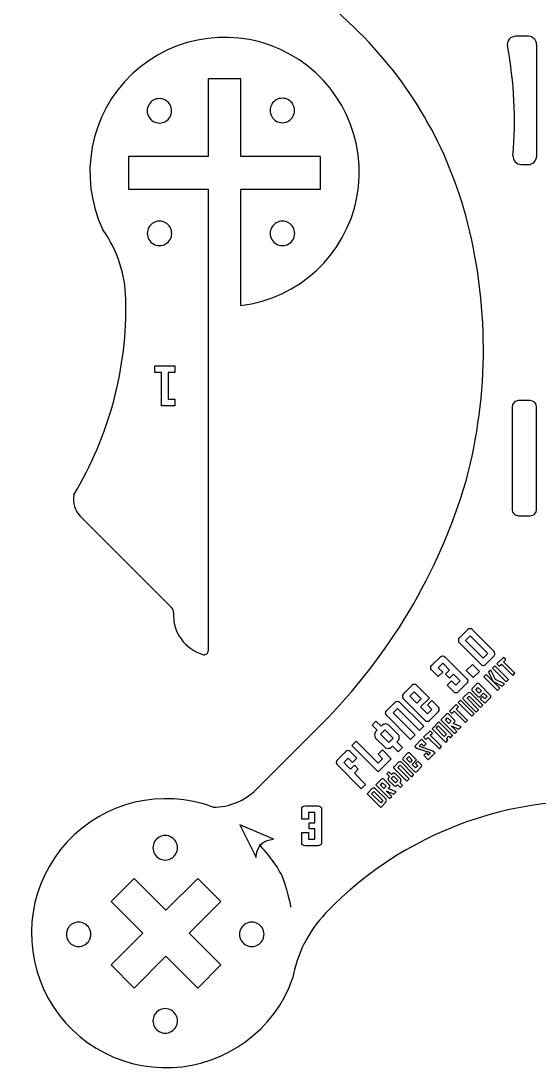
# Model space of a CAD drawing. Extents: x 6 to 800, y 1 to 792.
# Drawn here: x 278 to 446.6, y 1 to 342.6 of the extents above; entities that cross this region are included whole.
import ezdxf

# ---------------------------------------------------------------- set-up
doc = ezdxf.new("R2010")
doc.units = 0
doc.layers.get('0').update_dxf_attribs({"linetype": 'CONTINUOUS'})

msp = doc.modelspace()

# ---------------------------------------------------------------- linework, layer by layer
at = {"color": 7}
for points in [[(443.179821, 337.578472), (438.964476, 337.578472)], [(445.837303, 334.920997), (445.837303, 298.48215)], [(349.574549, 249.868987), (349.574549, 287.829407), (375.48498, 287.829407), (375.48498, 298.45933), (349.574549, 298.45933), (349.574549, 323.705395), (338.944626, 323.705395), (338.944626, 298.45933), (313.0342, 298.45933), (313.0342, 287.829407)], [(440.795196, 295.824697), (443.179821, 295.824697)], [(313.0342, 287.829407), (338.944626, 287.829407)], [(338.944626, 287.829407), (338.944626, 137.48739)], [(443.711316, 218.925172), (439.990843, 218.925172)], [(437.864864, 216.799222), (437.864864, 183.568597)], [(445.837303, 183.568597), (445.837303, 216.799222)], [(326.992379, 151.566487), (297.371351, 181.187497)], [(439.990843, 181.442572), (443.711316, 181.442572)], [(375.639403, 113.388847), (354.635451, 92.384872)]]:
    msp.add_lwpolyline(points, dxfattribs=at)
for points in [[(323.039129, 309.321242)], [(363.060779, 309.434725)], [(323.078803, 269.413072)], [(363.100454, 269.413072)], [(328.915626, 73.336373)], [(307.336143, 55.855902), (317.671313, 45.520725), (307.336143, 35.185555), (314.852634, 27.669065), (325.187803, 38.004238), (335.522981, 27.669065), (343.039471, 35.185555), (332.704294, 45.520725), (343.039471, 55.855902), (335.522981, 63.372393), (325.187803, 53.037219), (314.852634, 63.372393)], [(300.728788, 45.149573)], [(357.102456, 45.149572)], [(328.915619, 16.962698)]]:
    msp.add_lwpolyline(points, close=True, dxfattribs=at)
at = {"color": 5}
for points in [[(328.014613, 219.416737), (328.014613, 217.238737), (323.694605, 217.238737), (323.694605, 228.056745), (321.534605, 228.056745), (321.534605, 230.234745), (328.014613, 230.234745), (328.014613, 228.056745), (325.854613, 228.056745), (325.854613, 219.416737)], [(428.495949, 135.1161), (422.739812, 140.872237), (424.172874, 142.3053), (429.929012, 136.549162)], [(435.091528, 133.881946), (435.805203, 134.595621), (435.054619, 135.346205), (432.913602, 133.205188), (433.664186, 132.454604), (434.377861, 133.168279), (438.069263, 129.476877), (438.78293, 130.190544)], [(422.929027, 131.006128), (425.19804, 128.737115), (427.228215, 130.76729), (424.959202, 133.036303)], [(430.947066, 131.214052), (430.233391, 130.500377), (431.709959, 127.448824), (434.60156, 126.009174), (435.339835, 126.747449), (432.423625, 128.113274)], [(432.257423, 132.549008), (431.519139, 131.810725), (435.961125, 127.368739), (436.699409, 128.107023)], [(428.683015, 128.974583), (433.125001, 124.532597), (433.863285, 125.270881), (429.421299, 129.712867)], [(408.237928, 121.881953), (406.816678, 120.460703), (404.590116, 122.687266), (406.011366, 124.108516), (408.237928, 121.881953)], [(427.121454, 123.709338), (426.014033, 124.816759), (426.752317, 125.555043), (427.859738, 124.447622)], [(419.704621, 118.495039), (420.418297, 119.208715), (419.667713, 119.959299), (417.526696, 117.818281), (418.27728, 117.067698), (418.990955, 117.781373), (422.682357, 114.089971), (423.396023, 114.803638)], [(421.076214, 121.3678), (420.33793, 120.629516), (424.779916, 116.18753), (425.5182, 116.925814)], [(396.954178, 117.927578)], [(395.748553, 113.440703)], [(411.793484, 112.109687), (416.247778, 107.655392), (416.986062, 108.393676), (416.518481, 108.861257), (417.305982, 109.648758), (417.773563, 109.181177), (418.47493, 109.882544), (414.020635, 114.336838)], [(413.836067, 113.020239), (416.51849, 110.337816), (415.780206, 109.599532), (413.097783, 112.281956)], [(417.982354, 114.570238), (417.24407, 113.831954), (416.136649, 114.939375), (416.874933, 115.677659)], [(397.697616, 107.595391), (394.987303, 110.305703), (396.423553, 111.741953), (399.133866, 109.031641), (397.697616, 107.595391)], [(411.197101, 109.987519), (411.910767, 110.701185), (411.160184, 111.451769), (409.019175, 109.310761), (409.769759, 108.560177), (410.483426, 109.273844), (414.174827, 105.582442), (414.888503, 106.296117)], [(394.214803, 103.761953), (395.650116, 102.326641), (394.228866, 100.905391), (387.080428, 108.053828), (385.645116, 106.618516), (394.229803, 98.033828), (398.521678, 102.325703), (395.650116, 105.197266), (394.214803, 103.761953)], [(406.146415, 106.438), (408.361258, 108.652843), (409.843971, 107.17013), (409.105687, 106.431846), (408.367403, 107.17013), (407.629128, 106.431855), (412.058814, 104.955287), (412.803243, 104.210858), (410.588401, 101.996015), (409.105687, 103.478728), (409.843971, 104.217012), (410.582255, 103.478728), (411.32053, 104.217003), (406.890844, 105.693571)], [(405.366209, 101.867968), (404.627926, 101.129684), (403.477441, 102.280168), (404.215725, 103.018452)], [(399.916044, 94.473663), (398.513311, 95.876396), (399.251586, 96.614671), (400.654319, 95.211938)], [(396.815617, 93.403501), (396.077333, 92.665217), (394.969912, 93.772639), (395.708196, 94.510922)], [(392.134069, 90.936795), (392.872353, 91.675079), (395.825479, 88.721953), (395.087196, 87.983669)]]:
    msp.add_lwpolyline(points, close=True, dxfattribs=at)
for points in [[(423.301102, 144.323522), (420.72159, 141.744009)], [(431.935299, 137.409), (425.020777, 144.323522)], [(420.72159, 140.024334), (427.636112, 133.109812)], [(411.668302, 132.690722), (414.534427, 135.556847)], [(418.857493, 124.068469), (416.695955, 126.230006), (418.129018, 127.663069), (419.56208, 126.230006), (420.995143, 127.663069), (418.761952, 129.896259), (417.472196, 128.606503), (416.206327, 129.872372), (417.496084, 131.162128), (415.262893, 133.395319), (413.82983, 131.962256), (415.262893, 130.529194), (413.82983, 129.096131)], [(415.96749, 135.556847), (423.15668, 128.367656)], [(429.343843, 133.121756), (432.066662, 135.844575)], [(413.82983, 129.096131), (411.668302, 131.257659)], [(423.15668, 126.934594), (420.290555, 124.068469)], [(426.377025, 126.66861), (424.900466, 125.192051)], [(430.81901, 122.9649), (427.1153, 126.66861)], [(405.292303, 126.261953), (402.435741, 123.405391)], [(408.881991, 124.108516), (406.728553, 126.261953)], [(413.876991, 119.113516), (411.723553, 121.266953), (410.288241, 119.831641), (411.723553, 118.396328), (410.302303, 116.975078), (408.075741, 119.201641), (410.932303, 122.058203), (408.881991, 124.108516), (408.881991, 124.108516)], [(424.279465, 123.832776), (428.352314, 119.759928), (427.61403, 119.021644), (423.910319, 122.725354), (423.184344, 121.999379), (426.888054, 118.295669), (426.137471, 117.545085), (422.064623, 121.617933)], [(422.064623, 122.356208), (423.541182, 123.832767)], [(424.900466, 124.453776), (426.752317, 122.601925)], [(427.4906, 122.601916), (428.598022, 123.709338), (429.705443, 122.601916), (428.967159, 121.863633), (428.228876, 122.601916), (427.4906, 121.863641), (428.973314, 120.380928), (430.81901, 122.226625)], [(396.954178, 117.927578), (399.810741, 120.784141)], [(401.246053, 120.783203), (409.112616, 112.916641), (407.677303, 111.481328), (400.513866, 118.644766), (399.107616, 117.238516), (406.271053, 110.075078), (404.820741, 108.624766), (396.954178, 116.491328)], [(402.436678, 121.970078), (409.585116, 114.821641)], [(411.020428, 114.820703), (413.876991, 117.677266)], [(416.499641, 116.791226), (414.653944, 114.94553), (419.09593, 110.503544), (419.834205, 111.241819), (417.982354, 113.09367), (420.572489, 111.980103), (421.310773, 112.718387), (418.720638, 113.831954)], [(419.089776, 114.939384), (417.237925, 116.791235)], [(395.748553, 113.440703), (395.192616, 112.884766), (393.551991, 114.525391), (392.262928, 113.236328), (393.903553, 111.595703), (393.273553, 110.965703)], [(400.890741, 110.115391), (397.507303, 113.498828)], [(418.720638, 113.831954), (419.089776, 114.201092)], [(393.332616, 109.119766), (396.613866, 105.838516)], [(398.268553, 105.794453), (398.927616, 106.453516), (400.788553, 104.592578), (402.180741, 105.984766), (400.319803, 107.845703), (400.978866, 108.504766)], [(383.737303, 104.710703), (380.880741, 101.854141)], [(380.880741, 100.417891), (388.747303, 92.551328), (390.183553, 93.987578), (386.506678, 97.664453), (387.795741, 98.953516), (386.550741, 100.198516), (385.261678, 98.909453), (383.035116, 101.136016), (384.455428, 102.556328), (385.890741, 101.121016), (387.326991, 102.557266), (387.326991, 102.557266)], [(387.326991, 102.557266), (385.173553, 104.710703)], [(403.840433, 104.132019), (402.363874, 102.65546)], [(405.692284, 103.018443), (404.578708, 104.132019)], [(408.282419, 100.428308), (407.168843, 101.541884), (406.430568, 100.803609), (407.168852, 100.065325), (406.430568, 99.327041), (405.280075, 100.477534), (406.756634, 101.954093), (405.692284, 103.018443)], [(399.528031, 99.819617), (401.00459, 101.296176)], [(401.742865, 101.296176), (405.815713, 97.223328), (405.077438, 96.485052), (401.373728, 100.188763), (400.647753, 99.462788), (404.351463, 95.759077), (403.600879, 95.008494), (399.528031, 99.081342)], [(402.363866, 101.917176), (406.067576, 98.213465)], [(406.80586, 98.213474), (408.282419, 99.690033)], [(398.907022, 97.500571), (398.61171, 97.20526), (397.762692, 98.054278), (397.098243, 97.389828), (397.947261, 96.54081), (397.627341, 96.22089)], [(401.564872, 95.777953), (399.81761, 97.525215)], [(392.324801, 92.616386), (390.651364, 90.94295), (395.09335, 86.500964), (396.729869, 88.137483)], [(396.729869, 89.269513), (393.432213, 92.567169)], [(395.332904, 95.624489), (393.487207, 93.778793), (397.929193, 89.336807), (398.667468, 90.075082), (396.815617, 91.926933), (399.405752, 90.813366), (400.144027, 91.551641), (397.553901, 92.665217)], [(397.92303, 93.772639), (396.071179, 95.624489)], [(397.553901, 92.665217), (397.923039, 93.034355)], [(397.651949, 95.26112), (399.349994, 93.563075)], [(400.21133, 93.538466), (400.555859, 93.882995), (401.51562, 92.923234), (402.229287, 93.636901), (401.269525, 94.596662), (401.614054, 94.941191)], [(369.372785, 82.64532), (369.372785, 85.90332)], [(370.452785, 86.98332), (374.772785, 86.98332)], [(375.852785, 85.90332), (375.852785, 75.06732)], [(369.372785, 75.06732), (369.372785, 78.32532), (371.532785, 78.32532), (371.532785, 76.16532), (373.692785, 76.16532), (373.692785, 79.53132), (371.748785, 79.53132), (371.748785, 81.43932), (373.692785, 81.43932), (373.692785, 84.80532), (371.532785, 84.80532), (371.532785, 82.64532), (369.372785, 82.64532)], [(349.266688, 80.826675), (354.55331, 70.20363), (354.705658, 71.441422)], [(358.958098, 75.944355), (360.157805, 76.17873), (359.032805, 76.657732), (349.266688, 80.826675)], [(374.772785, 73.98732), (370.452785, 73.98732)]]:
    msp.add_lwpolyline(points, dxfattribs=at)
at = {"color": 7}
for points in [[(322.302636, 421.141133), (338.804721, 391.702011), (359.838427, 365.044275), (384.631349, 342.146857)], [(422.760351, 279.172373), (416.235515, 303.33603), (403.018509, 325.165452), (384.631349, 342.146858)], [(365.414389, 331.806706), (348.747191, 340.982864), (328.064154, 338.363387), (314.210797, 325.321844)], [(436.918142, 336.616491), (436.413275, 336.007156), (436.206219, 335.204526), (436.353313, 334.427002)], [(438.964476, 337.578472), (438.173161, 337.578472), (437.423009, 337.225826), (436.918142, 336.616491)], [(445.837303, 334.920997), (445.837301, 336.388682), (444.647506, 337.578474), (443.179821, 337.578472)], [(387.318103, 285.072472), (390.929312, 303.752851), (382.081586, 322.630547), (365.414389, 331.806706)], [(438.147673, 298.711943), (439.183227, 310.643046), (438.579495, 322.659772), (436.353314, 334.427003)], [(314.210797, 325.321844), (300.357439, 312.280301), (296.495246, 291.792911), (304.649426, 274.602602)], [(319.584922, 315.301278), (318.872309, 314.067579), (318.872309, 312.547346), (319.584922, 311.313646)], [(323.039129, 317.293682), (321.614407, 317.294556), (320.297536, 316.534978), (319.584922, 315.301278)], [(326.493335, 315.301278), (325.780721, 316.534978), (324.46385, 317.294556), (323.039129, 317.293682)], [(326.493335, 311.313646), (327.205948, 312.547346), (327.205948, 314.067579), (326.493335, 315.301278)], [(359.606572, 315.414761), (358.893959, 314.181061), (358.893959, 312.660828), (359.606572, 311.427129)], [(363.060779, 317.407165), (361.636057, 317.408039), (360.319186, 316.648461), (359.606572, 315.414761)], [(366.514985, 315.414761), (365.802371, 316.648461), (364.4855, 317.408039), (363.060779, 317.407165)], [(366.514985, 311.427129), (367.227598, 312.660828), (367.227598, 314.181061), (366.514985, 315.414761)], [(319.584922, 311.313646), (320.297536, 310.079946), (321.614407, 309.320368), (323.039129, 309.321242)], [(323.039128, 309.321242), (324.46385, 309.320368), (325.780721, 310.079946), (326.493335, 311.313646)], [(359.606572, 311.427129), (360.319186, 310.193429), (361.636057, 309.433851), (363.060779, 309.434725)], [(363.060778, 309.434725), (364.4855, 309.433851), (365.802371, 310.193429), (366.514985, 311.427129)], [(438.147673, 298.711942), (438.083282, 297.969978), (438.333189, 297.235042), (438.836528, 296.686128)], [(443.179821, 295.824697), (444.647497, 295.824696), (445.837288, 297.014474), (445.837303, 298.48215)], [(438.836528, 296.686128), (439.339867, 296.137214), (440.050443, 295.824699), (440.795196, 295.824697)], [(349.574549, 249.868987), (368.460868, 252.172096), (383.706895, 266.392094), (387.318103, 285.072472)], [(323.078803, 277.385515), (321.654664, 277.385515), (320.338704, 276.625745), (319.626635, 275.392404)], [(326.530972, 275.392404), (325.818902, 276.625745), (324.502943, 277.385515), (323.078803, 277.385515)], [(363.100454, 277.385515), (361.676314, 277.385515), (360.360354, 276.625745), (359.648285, 275.392404)], [(366.552622, 275.392404), (365.840552, 276.625745), (364.524593, 277.385515), (363.100454, 277.385515)], [(422.896243, 192.868597), (430.437102, 221.148449), (430.39023, 250.916408), (422.760351, 279.172372)], [(312.114625, 251.972332), (311.92974, 260.089884), (309.330819, 267.968344), (304.649426, 274.602602)], [(319.626635, 275.392404), (318.914565, 274.159063), (318.914565, 272.639524), (319.626635, 271.406183)], [(326.530972, 271.406183), (327.243042, 272.639524), (327.243042, 274.159063), (326.530972, 275.392404)], [(359.648285, 275.392404), (358.936215, 274.159063), (358.936215, 272.639524), (359.648285, 271.406183)], [(366.552622, 271.406183), (367.264692, 272.639524), (367.264692, 274.159063), (366.552622, 275.392404)], [(319.626635, 271.406183), (320.338704, 270.172842), (321.654664, 269.413072), (323.078803, 269.413072)], [(323.078803, 269.413072), (324.502943, 269.413072), (325.818902, 270.172842), (326.530972, 271.406183)], [(359.648285, 271.406183), (360.360354, 270.172842), (361.676314, 269.413072), (363.100454, 269.413072)], [(363.100454, 269.413072), (364.524593, 269.413072), (365.840552, 270.172842), (366.552622, 271.406183)], [(295.164626, 188.249662), (306.746311, 207.452052), (312.625201, 229.553445), (312.114626, 251.972332)], [(439.990843, 218.925172), (438.81671, 218.92517), (437.864883, 217.973356), (437.864864, 216.799223)], [(445.837303, 216.799222), (445.837284, 217.973359), (444.885453, 218.925174), (443.711316, 218.925172)], [(375.639403, 113.388847), (397.775482, 135.524928), (414.021083, 162.847879), (422.896243, 192.868597)], [(295.164626, 188.249662), (294.697173, 185.676143), (295.521821, 183.037026), (297.371351, 181.187497)], [(437.864864, 183.568598), (437.864853, 183.004745), (438.088834, 182.463983), (438.487534, 182.065275)], [(438.487534, 182.065275), (438.886234, 181.666567), (439.426991, 181.442574), (439.990843, 181.442572)], [(443.711316, 181.442572), (444.27517, 181.442572), (444.815929, 181.666564), (445.21463, 182.065272)], [(445.21463, 182.065272), (445.613332, 182.46398), (445.837314, 183.004744), (445.837303, 183.568597)], [(327.601979, 149.827972), (327.67346, 150.469996), (327.449154, 151.109694), (326.992379, 151.566487)], [(327.601979, 149.827972), (327.309402, 143.569289), (331.359259, 137.931045), (337.383704, 136.209772)], [(338.457844, 136.48978), (338.757887, 136.735366), (338.935691, 137.099758), (338.944626, 137.48739)], [(337.383704, 136.209772), (337.765455, 136.141917), (338.157801, 136.244195), (338.457844, 136.48978)], [(340.512381, 86.552197), (323.868124, 92.768552), (305.117524, 88.314223), (293.047192, 75.27653)], [(340.512381, 86.552197), (345.808361, 86.54112), (350.890621, 88.640039), (354.635451, 92.384872)], [(484.573498, 86.482522), (445.234595, 93.934539), (404.797951, 80.960252), (377.138413, 52.011472)], [(293.047192, 75.27653), (280.97686, 62.238836), (277.978441, 43.201096), (285.457006, 27.084477)], [(322.93559, 76.790579), (321.70189, 76.077965), (320.942312, 74.761094), (320.943186, 73.336373)], [(326.923222, 76.790579), (325.689523, 77.503192), (324.169289, 77.503192), (322.93559, 76.790579)], [(328.915626, 73.336372), (328.9165, 74.761094), (328.156922, 76.077965), (326.923222, 76.790579)], [(320.943186, 73.336373), (320.942312, 71.911651), (321.70189, 70.59478), (322.93559, 69.882166)], [(326.923222, 69.882166), (328.156922, 70.59478), (328.9165, 71.911651), (328.915626, 73.336373)], [(322.93559, 69.882166), (324.169289, 69.169553), (325.689523, 69.169553), (326.923222, 69.882166)], [(377.138414, 52.011472), (371.529175, 46.140782), (367.795971, 38.732177), (366.415071, 30.730822)], [(294.748752, 48.603779), (293.515053, 47.891165), (292.755475, 46.574294), (292.756348, 45.149573)], [(298.736385, 48.603779), (297.502685, 49.316392), (295.982452, 49.316392), (294.748752, 48.603779)], [(300.728788, 45.149572), (300.729662, 46.574294), (299.970084, 47.891165), (298.736385, 48.603779)], [(351.12242, 48.603779), (349.88872, 47.891165), (349.129142, 46.574294), (349.130016, 45.149572)], [(355.110052, 48.603779), (353.876353, 49.316392), (352.356119, 49.316392), (351.12242, 48.603779)], [(357.102456, 45.149572), (357.10333, 46.574294), (356.343752, 47.891165), (355.110052, 48.603779)], [(292.756348, 45.149573), (292.755475, 43.724851), (293.515053, 42.40798), (294.748752, 41.695366)], [(298.736385, 41.695366), (299.970084, 42.40798), (300.729662, 43.724851), (300.728788, 45.149573)], [(349.130016, 45.149572), (349.129142, 43.724851), (349.88872, 42.40798), (351.12242, 41.695366)], [(355.110052, 41.695366), (356.343752, 42.40798), (357.10333, 43.724851), (357.102456, 45.149572)], [(294.748752, 41.695366), (295.982452, 40.982753), (297.502685, 40.982753), (298.736385, 41.695366)], [(351.12242, 41.695366), (352.356119, 40.982753), (353.876353, 40.982753), (355.110052, 41.695366)], [(327.158534, 1.765167), (344.907768, 2.564592), (360.41563, 14.007155), (366.415071, 30.730822)], [(285.457006, 27.084477), (292.935572, 10.967857), (309.409301, 0.965743), (327.158534, 1.765167)], [(326.923215, 20.416904), (325.689515, 21.129517), (324.169282, 21.129517), (322.935582, 20.416904)], [(322.935582, 20.416904), (321.701883, 19.70429), (320.942305, 18.387419), (320.943179, 16.962698)], [(328.915619, 16.962698), (328.916492, 18.387419), (328.156914, 19.70429), (326.923215, 20.416904)], [(320.943179, 16.962698), (320.942305, 15.537976), (321.701883, 14.221105), (322.935582, 13.508491)], [(326.923215, 13.508491), (328.156914, 14.221105), (328.916492, 15.537976), (328.915619, 16.962698)], [(322.935582, 13.508491), (324.169282, 12.795878), (325.689515, 12.795878), (326.923215, 13.508491)]]:
    msp.add_open_spline(points, degree=3, dxfattribs=at)
at = {"color": 5}
for points in [[(424.16094, 144.681797), (423.826552, 144.681778), (423.53994, 144.562359), (423.301102, 144.323522)], [(425.020777, 144.323522), (424.78194, 144.562359), (424.495299, 144.68175), (424.16094, 144.681797)], [(420.72159, 141.744009), (420.482752, 141.505172), (420.363352, 141.218522), (420.363324, 140.884181)], [(420.363324, 140.884181), (420.363334, 140.549784), (420.482752, 140.263172), (420.72159, 140.024334)], [(432.293565, 136.644703), (432.261709, 136.947234), (432.14229, 137.202009), (431.935299, 137.409)], [(432.066662, 135.844575), (432.241777, 136.08344), (432.317443, 136.350131), (432.293565, 136.644703)], [(414.534427, 135.556847), (414.733459, 135.755878), (414.972268, 135.851437), (415.250959, 135.843459)], [(415.250959, 135.843459), (415.529602, 135.851409), (415.768449, 135.755869), (415.96749, 135.556847)], [(411.369746, 131.962247), (411.369746, 132.248859), (411.469262, 132.491681), (411.668302, 132.690722)], [(411.668302, 131.257659), (411.469271, 131.45669), (411.369765, 131.691572), (411.369746, 131.962247)], [(427.636112, 133.109812), (427.874949, 132.870975), (428.141677, 132.739622), (428.43624, 132.715734)], [(428.43624, 132.715734), (428.722843, 132.699806), (429.025384, 132.835153), (429.343843, 133.121756)], [(406.010428, 126.554453), (405.729178, 126.554453), (405.490116, 126.456016), (405.292303, 126.261953)], [(406.728553, 126.261953), (406.523241, 126.467266), (406.286053, 126.561953), (406.010428, 126.554453)], [(423.15668, 128.367656), (423.355702, 128.168615), (423.455265, 127.925822), (423.455227, 127.63919)], [(423.455227, 127.63919), (423.455218, 127.368487), (423.355712, 127.133625), (423.15668, 126.934594)], [(426.746162, 126.816262), (426.602619, 126.820388), (426.479559, 126.771144), (426.377025, 126.66861)], [(427.1153, 126.66861), (427.012765, 126.771144), (426.88967, 126.820318), (426.746162, 126.816262)], [(402.435741, 123.405391), (402.241678, 123.207578), (402.144178, 122.969453), (402.143241, 122.687266)], [(419.574015, 123.757978), (419.295371, 123.765928), (419.056524, 123.869437), (418.857493, 124.068469)], [(420.290555, 124.068469), (420.091515, 123.869428), (419.852659, 123.765947), (419.574015, 123.757978)], [(423.541182, 123.832767), (423.643725, 123.93531), (423.766811, 123.984475), (423.910328, 123.980427)], [(423.910328, 123.980427), (424.053871, 123.984554), (424.176922, 123.935301), (424.279465, 123.832776)], [(424.900466, 125.192051), (424.797923, 125.089508), (424.746704, 124.964367), (424.74666, 124.816759)], [(424.74666, 124.816759), (424.74666, 124.677343), (424.797931, 124.55631), (424.900466, 124.453776)], [(399.810741, 120.784141), (400.007616, 120.977266), (400.246678, 121.075703), (400.528866, 121.076641)], [(400.528866, 121.076641), (400.803553, 121.083203), (401.040741, 120.988516), (401.246053, 120.783203)], [(402.143241, 122.687266), (402.136678, 122.412578), (402.231366, 122.175391), (402.436678, 121.970078)], [(422.064623, 121.617933), (421.962088, 121.720467), (421.910808, 121.841456), (421.910817, 121.980916)], [(421.910817, 121.980916), (421.910817, 122.128585), (421.962079, 122.253665), (422.064623, 122.356208)], [(426.752317, 122.601925), (426.85486, 122.499382), (426.977894, 122.446056), (427.121463, 122.441956)], [(427.121463, 122.441956), (427.265006, 122.446083), (427.388057, 122.499373), (427.4906, 122.601916)], [(430.972816, 122.589608), (430.972816, 122.737277), (430.921545, 122.862365), (430.81901, 122.9649)], [(430.81901, 122.226625), (430.921545, 122.329159), (430.972825, 122.450147), (430.972816, 122.589608)], [(396.954178, 116.491328), (396.748866, 116.696641), (396.654178, 116.933828), (396.661678, 117.209453)], [(396.661678, 117.209453), (396.661678, 117.490703), (396.760116, 117.729766), (396.954178, 117.927578)], [(414.169491, 118.380391), (414.176991, 118.663516), (414.082303, 118.908203), (413.876991, 119.113516)], [(413.876991, 117.677266), (414.071053, 117.871328), (414.169491, 118.106641), (414.169491, 118.380391)], [(416.868787, 116.938887), (416.725244, 116.943013), (416.602184, 116.893769), (416.499641, 116.791226)], [(417.237925, 116.791235), (417.135382, 116.893761), (417.012383, 116.94303), (416.868787, 116.938887)], [(396.277303, 113.586953), (396.130116, 113.557891), (395.954803, 113.506328), (395.748553, 113.440703)], [(396.642928, 113.660078), (396.536991, 113.649766), (396.416053, 113.624453), (396.277303, 113.586953)], [(397.507303, 113.498828), (397.119178, 113.616953), (396.830428, 113.667578), (396.642928, 113.660078)], [(409.585116, 114.821641), (409.790428, 114.616328), (410.027616, 114.514141), (410.302303, 114.513203)], [(410.302303, 114.513203), (410.584491, 114.521641), (410.822616, 114.622891), (411.020428, 114.820703)], [(419.24359, 114.564084), (419.24359, 114.711753), (419.19231, 114.836832), (419.089776, 114.939384)], [(419.089776, 114.201092), (419.192319, 114.303635), (419.24359, 114.424614), (419.24359, 114.564084)], [(393.156366, 110.452891), (393.119803, 110.305703), (393.098241, 110.181016), (393.097303, 110.086328)], [(393.097303, 110.086328), (393.098241, 109.869766), (393.178866, 109.547266), (393.332616, 109.119766)], [(393.273553, 110.965703), (393.226678, 110.778203), (393.186366, 110.606641), (393.156366, 110.452891)], [(401.066991, 109.734766), (401.026678, 109.851953), (400.967616, 109.976641), (400.890741, 110.115391)], [(401.140116, 109.369141), (401.128866, 109.492891), (401.103553, 109.617578), (401.066991, 109.734766)], [(401.126053, 108.987578), (401.155116, 109.123516), (401.158866, 109.251016), (401.140116, 109.369141)], [(400.978866, 108.504766), (401.045428, 108.687578), (401.096053, 108.848828), (401.126053, 108.987578)], [(384.455428, 105.003203), (384.174178, 105.003203), (383.935116, 104.904766), (383.737303, 104.710703)], [(385.173553, 104.710703), (384.968241, 104.916016), (384.730116, 105.009766), (384.455428, 105.003203)], [(396.613866, 105.838516), (396.906366, 105.739141), (397.163241, 105.692266), (397.375116, 105.692266)], [(397.375116, 105.692266), (397.591678, 105.691328), (397.887928, 105.725078), (398.268553, 105.794453)], [(402.363874, 102.65546), (402.261331, 102.552917), (402.210112, 102.427776), (402.210068, 102.280168)], [(404.209571, 104.27967), (404.066028, 104.283797), (403.942968, 104.234553), (403.840433, 104.132019)], [(404.578708, 104.132019), (404.476174, 104.234553), (404.353079, 104.283726), (404.209571, 104.27967)], [(380.588241, 101.136016), (380.581678, 100.861328), (380.675428, 100.623203), (380.880741, 100.417891)], [(380.880741, 101.854141), (380.686678, 101.656328), (380.588241, 101.417266), (380.588241, 101.136016)], [(399.528031, 99.081342), (399.425488, 99.183867), (399.374217, 99.304864), (399.374225, 99.444325)], [(399.374225, 99.444325), (399.374225, 99.591994), (399.425488, 99.717074), (399.528031, 99.819617)], [(401.00459, 101.296176), (401.107124, 101.39871), (401.23022, 101.447883), (401.373728, 101.443827)], [(401.373728, 101.443827), (401.51727, 101.447954), (401.640331, 101.39871), (401.742865, 101.296176)], [(402.210068, 102.280168), (402.210068, 102.140752), (402.261331, 102.01971), (402.363866, 101.917176)], [(408.436225, 100.053016), (408.436225, 100.200685), (408.384953, 100.325774), (408.282419, 100.428308)], [(408.282419, 99.690033), (408.384953, 99.792567), (408.436234, 99.913556), (408.436225, 100.053016)], [(395.70205, 95.77215), (395.558508, 95.776276), (395.435438, 95.727024), (395.332904, 95.624489)], [(396.071179, 95.624489), (395.968645, 95.727024), (395.845637, 95.776285), (395.70205, 95.77215)], [(397.553515, 95.950178), (397.537097, 95.876343), (397.528933, 95.810761), (397.528898, 95.753309)], [(397.528898, 95.753309), (397.528898, 95.646728), (397.569924, 95.482597), (397.651949, 95.26112)], [(397.627341, 96.22089), (397.594594, 96.122473), (397.569959, 96.032168), (397.553515, 95.950178)], [(399.165461, 97.574432), (399.091626, 97.558015), (399.005536, 97.53338), (398.907057, 97.500607)], [(399.362338, 97.61135), (399.309047, 97.607223), (399.243378, 97.594932), (399.165461, 97.574432)], [(399.81761, 97.525215), (399.61665, 97.586759), (399.464872, 97.61545), (399.362338, 97.61135)], [(401.657126, 95.574904), (401.63667, 95.636447), (401.605881, 95.70411), (401.564872, 95.777953)], [(406.067576, 98.213465), (406.17011, 98.110931), (406.293153, 98.057596), (406.436722, 98.053514)], [(406.436722, 98.053514), (406.580265, 98.05764), (406.703317, 98.110931), (406.80586, 98.213474)], [(392.866198, 92.813264), (392.743199, 92.829681), (392.562687, 92.764038), (392.324801, 92.616386)], [(393.432213, 92.567169), (393.190192, 92.710686), (393.00155, 92.792746), (392.866198, 92.813264)], [(398.076853, 93.397347), (398.076853, 93.545016), (398.025573, 93.670096), (397.92303, 93.772639)], [(397.923039, 93.034355), (398.025573, 93.136889), (398.076853, 93.257878), (398.076853, 93.397347)], [(399.349994, 93.563075), (399.497681, 93.513893), (399.628906, 93.489249), (399.74374, 93.489249)], [(399.74374, 93.489249), (399.858575, 93.489249), (400.014444, 93.505649), (400.21133, 93.538466)], [(401.614054, 94.941191), (401.646801, 95.039608), (401.669435, 95.123696), (401.681735, 95.193449)], [(401.70018, 95.396472), (401.696054, 95.458015), (401.681743, 95.517451), (401.657126, 95.574904)], [(401.681735, 95.193449), (401.698152, 95.267283), (401.704297, 95.334884), (401.70018, 95.396472)], [(396.926747, 88.703498), (396.926747, 88.81008), (396.861121, 88.99881), (396.729869, 89.269513)], [(369.372785, 85.90332), (369.372785, 86.203312), (369.474785, 86.455312), (369.678785, 86.65932)], [(369.678785, 86.65932), (369.894785, 86.875312), (370.152785, 86.983312), (370.452785, 86.98332)], [(374.772785, 86.98332), (375.072778, 86.983312), (375.324778, 86.875312), (375.528785, 86.65932)], [(375.528785, 86.65932), (375.744778, 86.455312), (375.852778, 86.203312), (375.852785, 85.90332)], [(396.729869, 88.137483), (396.861138, 88.408169), (396.926738, 88.596855), (396.926747, 88.703498)], [(354.705658, 71.441422), (354.982835, 73.68831), (356.700823, 75.505875), (358.958098, 75.944355)], [(355.539155, 74.407732), (355.539155, 74.407732), (356.917783, 72.83586), (358.512785, 70.80861)], [(369.678785, 74.29332), (369.474785, 74.50932), (369.372785, 74.76732), (369.372785, 75.06732)], [(370.452785, 73.98732), (370.152785, 73.98732), (369.894785, 74.08932), (369.678785, 74.29332)], [(375.528785, 74.29332), (375.324778, 74.08932), (375.072778, 73.98732), (374.772785, 73.98732)], [(375.852785, 75.06732), (375.852778, 74.76732), (375.744778, 74.50932), (375.528785, 74.29332)], [(358.512785, 70.80861), (360.107788, 68.78136), (361.919188, 66.286237), (362.754973, 64.521502)], [(362.754973, 64.521502), (364.338748, 61.183035), (365.832605, 53.965837), (365.832613, 53.965837)]]:
    msp.add_open_spline(points, degree=3, dxfattribs=at)

doc.saveas('drawing.dxf')
